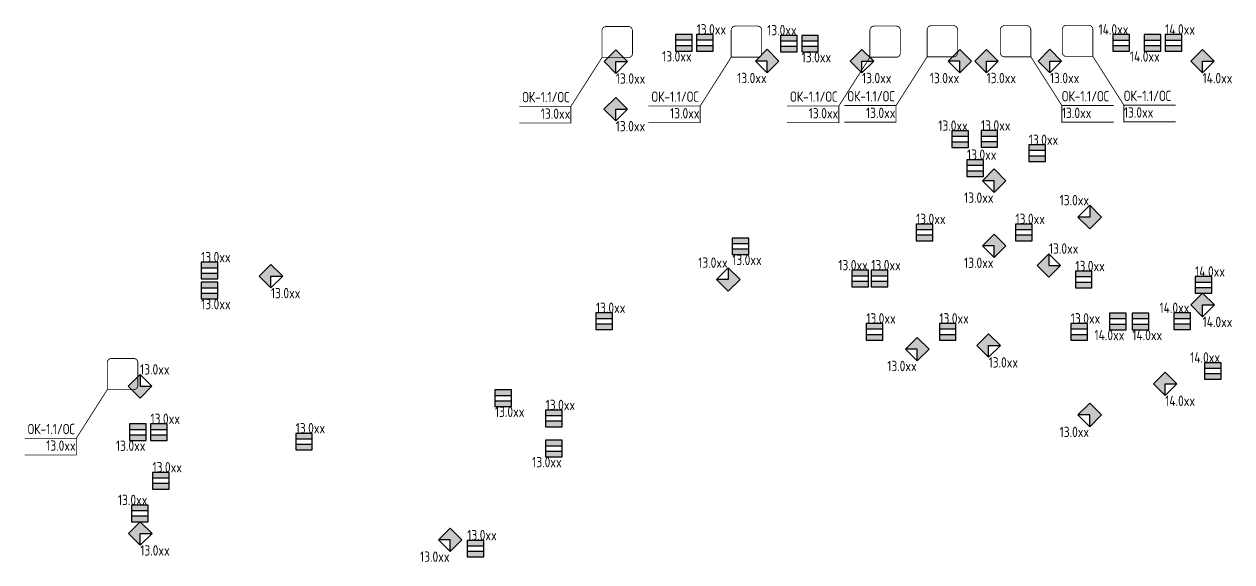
# Model space of a CAD drawing. Header units: millimetres. Extents: x 52233 to 150385, y -35527 to 26631.
# Drawn here: x 52319 to 110458, y 726 to 26631 of the extents above; entities that cross this region are included whole.
import ezdxf

# ---------------------------------------------------------------- set-up
doc = ezdxf.new("R2010")
doc.units = ezdxf.units.MM
doc.layers.add('Охранная сигнализация', color=5, linetype='Continuous')
doc.styles.add('-ISOCPEUR-', font='ISOCPEUR.TTF', dxfattribs={"width": 0.8, "height": 2.5})

# ---------------------------------------------------------------- blocks, each defined once
blk = doc.blocks.new('*U35')
h = blk.add_hatch(color=256)
h.dxf.hatch_style = 1
h.paths.add_polyline_path([(2.83, 0), (5.66, -2.83), (2.83, -2.83), (2.83, -5.66), (0, -2.83)])
for points in [[(2.83, 0), (5.66, -2.83), (2.83, -5.66), (0, -2.83)], [(2.83, -2.83), (5.66, -2.83), (2.83, -5.66), (2.83, -2.83)]]:
    blk.add_lwpolyline(points, close=True)
at = {"style": '-ISOCPEUR-', "width": 0.8}
blk.add_attdef('ADDR', (2.83, -5.66), '', height=2.5, dxfattribs=at)
blk = doc.blocks.new('*U37')
h = blk.add_hatch(color=256)
h.dxf.hatch_style = 1
h.paths.add_polyline_path([(2.83, 0), (5.66, -2.83), (2.83, -2.83), (2.83, -5.66), (0, -2.83)])
for points in [[(2.83, 0), (5.66, -2.83), (2.83, -5.66), (0, -2.83)], [(2.83, -2.83), (5.66, -2.83), (2.83, -5.66), (2.83, -2.83)]]:
    blk.add_lwpolyline(points, close=True)
at = {"style": '-ISOCPEUR-', "width": 0.8}
blk.add_attdef('ADDR', (2.83, -5.66), '', height=2.5, dxfattribs=at)
blk = doc.blocks.new('*U36')
h = blk.add_hatch(color=256)
h.dxf.hatch_style = 1
h.paths.add_polyline_path([(-2.83, 0), (-5.66, -2.83), (-2.83, -2.83), (-2.83, -5.66), (0, -2.83)])
for points in [[(-2.83, 0), (-5.66, -2.83), (-2.83, -5.66), (0, -2.83)], [(-2.83, -2.83), (-5.66, -2.83), (-2.83, -5.66), (-2.83, -2.83)]]:
    blk.add_lwpolyline(points, close=True)
at = {"style": '-ISOCPEUR-', "width": 0.8}
blk.add_attdef('ADDR', (-2.83, -5.66), '', height=2.5, dxfattribs=at)
blk = doc.blocks.new('*U34')
h = blk.add_hatch(color=256)
h.dxf.hatch_style = 1
h.paths.add_polyline_path([(-2.83, 0), (-5.66, -2.83), (-2.83, -2.83), (-2.83, -5.66), (0, -2.83)])
for points in [[(-2.83, 0), (-5.66, -2.83), (-2.83, -5.66), (0, -2.83)], [(-2.83, -2.83), (-5.66, -2.83), (-2.83, -5.66), (-2.83, -2.83)]]:
    blk.add_lwpolyline(points, close=True)
at = {"style": '-ISOCPEUR-', "width": 0.8}
blk.add_attdef('ADDR', (-2.83, -5.66), '', height=2.5, dxfattribs=at)
blk = doc.blocks.new('*U33')
h = blk.add_hatch(color=256)
h.dxf.hatch_style = 1
h.paths.add_polyline_path([(-2.83, 0), (-5.66, 2.83), (-2.83, 2.83), (-2.83, 5.66), (0, 2.83)])
for points in [[(-2.83, 0), (-5.66, 2.83), (-2.83, 5.66), (0, 2.83)], [(-2.83, 2.83), (-5.66, 2.83), (-2.83, 5.66), (-2.83, 2.83)]]:
    blk.add_lwpolyline(points, close=True)
at = {"style": '-ISOCPEUR-', "width": 0.8}
blk.add_attdef('ADDR', (-2.83, 5.66), '', height=2.5, dxfattribs=at)
blk = doc.blocks.new('*U38')
h = blk.add_hatch(color=256)
h.dxf.hatch_style = 1
h.paths.add_polyline_path([(2.83, 0), (5.66, -2.83), (2.83, -2.83), (2.83, -5.66), (0, -2.83)])
for points in [[(2.83, 0), (5.66, -2.83), (2.83, -5.66), (0, -2.83)], [(2.83, -2.83), (5.66, -2.83), (2.83, -5.66), (2.83, -2.83)]]:
    blk.add_lwpolyline(points, close=True)
at = {"style": '-ISOCPEUR-', "width": 0.8}
blk.add_attdef('ADDR', (2.83, -5.66), '', height=2.5, dxfattribs=at)
blk = doc.blocks.new('*U32')
h = blk.add_hatch(color=256)
h.dxf.hatch_style = 1
h.paths.add_polyline_path([(2.83, 0), (5.66, 2.83), (2.83, 2.83), (2.83, 5.66), (0, 2.83)])
for points in [[(2.83, 0), (5.66, 2.83), (2.83, 5.66), (0, 2.83)], [(2.83, 2.83), (5.66, 2.83), (2.83, 5.66), (2.83, 2.83)]]:
    blk.add_lwpolyline(points, close=True)
at = {"style": '-ISOCPEUR-', "width": 0.8}
blk.add_attdef('ADDR', (2.83, 5.66), '', height=2.5, dxfattribs=at)
blk = doc.blocks.new('*U42')
h = blk.add_hatch(color=256)
h.dxf.hatch_style = 1
h.paths.add_polyline_path([(-2.83, 0), (-5.66, -2.83), (-2.83, -2.83), (-2.83, -5.66), (0, -2.83)])
for points in [[(-2.83, 0), (-5.66, -2.83), (-2.83, -5.66), (0, -2.83)], [(-2.83, -2.83), (-5.66, -2.83), (-2.83, -5.66), (-2.83, -2.83)]]:
    blk.add_lwpolyline(points, close=True)
at = {"style": '-ISOCPEUR-', "width": 0.8}
blk.add_attdef('ADDR', (-2.83, -5.66), '', height=2.5, dxfattribs=at)
blk = doc.blocks.new('*U40')
h = blk.add_hatch(color=256)
h.dxf.hatch_style = 1
h.paths.add_polyline_path([(2.83, 0), (5.66, 2.83), (2.83, 2.83), (2.83, 5.66), (0, 2.83)])
for points in [[(2.83, 0), (5.66, 2.83), (2.83, 5.66), (0, 2.83)], [(2.83, 2.83), (5.66, 2.83), (2.83, 5.66), (2.83, 2.83)]]:
    blk.add_lwpolyline(points, close=True)
at = {"style": '-ISOCPEUR-', "width": 0.8}
blk.add_attdef('ADDR', (2.83, 5.66), '', height=2.5, dxfattribs=at)
blk = doc.blocks.new('*U16')
h = blk.add_hatch(color=256)
h.dxf.hatch_style = 1
h.paths.add_polyline_path([(0, 1.3), (0, 0), (4, 0), (4, 1.3)])
h.paths.add_polyline_path([(0, 4), (0, 2.7), (4, 2.7), (4, 4)])
for points in [[(0, 0), (4, 0), (4, 4), (0, 4)], [(0, 2.7), (4, 2.7), (4, 4), (0, 4)], [(0, 0), (4, 0), (4, 1.3), (0, 1.3)]]:
    blk.add_lwpolyline(points, close=True)
at = {"style": '-ISOCPEUR-', "width": 0.8}
blk.add_attdef('ADDR', (0, 4), '', height=2.5, dxfattribs=at)
blk = doc.blocks.new('*U17')
h = blk.add_hatch(color=256)
h.dxf.hatch_style = 1
h.paths.add_polyline_path([(-4, 1.3), (-4, 0), (0, 0), (0, 1.3)])
h.paths.add_polyline_path([(-4, 4), (-4, 2.7), (0, 2.7), (0, 4)])
for points in [[(-4, 0), (0, 0), (0, 4), (-4, 4)], [(-4, 2.7), (0, 2.7), (0, 4), (-4, 4)], [(-4, 0), (0, 0), (0, 1.3), (-4, 1.3)]]:
    blk.add_lwpolyline(points, close=True)
at = {"style": '-ISOCPEUR-', "width": 0.8}
blk.add_attdef('ADDR', (0, 4), '', height=2.5, dxfattribs=at)
blk = doc.blocks.new('*U19')
h = blk.add_hatch(color=256)
h.dxf.hatch_style = 1
h.paths.add_polyline_path([(-4, 1.3), (-4, 0), (0, 0), (0, 1.3)])
h.paths.add_polyline_path([(-4, 4), (-4, 2.7), (0, 2.7), (0, 4)])
for points in [[(-4, 0), (0, 0), (0, 4), (-4, 4)], [(-4, 2.7), (0, 2.7), (0, 4), (-4, 4)], [(-4, 0), (0, 0), (0, 1.3), (-4, 1.3)]]:
    blk.add_lwpolyline(points, close=True)
at = {"style": '-ISOCPEUR-', "width": 0.8}
blk.add_attdef('ADDR', (0, 4), '', height=2.5, dxfattribs=at)
blk = doc.blocks.new('*U20')
h = blk.add_hatch(color=256)
h.dxf.hatch_style = 1
h.paths.add_polyline_path([(-4, -2.7), (-4, -4), (0, -4), (0, -2.7)])
h.paths.add_polyline_path([(-4, 0), (-4, -1.3), (0, -1.3), (0, 0)])
for points in [[(-4, -4), (0, -4), (0, 0), (-4, 0)], [(-4, -1.3), (0, -1.3), (0, 0), (-4, 0)], [(-4, -4), (0, -4), (0, -2.7), (-4, -2.7)]]:
    blk.add_lwpolyline(points, close=True)
at = {"style": '-ISOCPEUR-', "width": 0.8}
blk.add_attdef('ADDR', (0, -4), '', height=2.5, dxfattribs=at)
blk = doc.blocks.new('*U21')
h = blk.add_hatch(color=256)
h.dxf.hatch_style = 1
h.paths.add_polyline_path([(0, 1.3), (0, 0), (4, 0), (4, 1.3)])
h.paths.add_polyline_path([(0, 4), (0, 2.7), (4, 2.7), (4, 4)])
for points in [[(0, 0), (4, 0), (4, 4), (0, 4)], [(0, 2.7), (4, 2.7), (4, 4), (0, 4)], [(0, 0), (4, 0), (4, 1.3), (0, 1.3)]]:
    blk.add_lwpolyline(points, close=True)
at = {"style": '-ISOCPEUR-', "width": 0.8}
blk.add_attdef('ADDR', (0, 4), '', height=2.5, dxfattribs=at)
blk = doc.blocks.new('*U23')
h = blk.add_hatch(color=256)
h.dxf.hatch_style = 1
h.paths.add_polyline_path([(0, -2.7), (0, -4), (4, -4), (4, -2.7)])
h.paths.add_polyline_path([(0, 0), (0, -1.3), (4, -1.3), (4, 0)])
for points in [[(0, -4), (4, -4), (4, 0), (0, 0)], [(0, -1.3), (4, -1.3), (4, 0), (0, 0)], [(0, -4), (4, -4), (4, -2.7), (0, -2.7)]]:
    blk.add_lwpolyline(points, close=True)
at = {"style": '-ISOCPEUR-', "width": 0.8}
blk.add_attdef('ADDR', (0, -4), '', height=2.5, dxfattribs=at)
blk = doc.blocks.new('*U31')
h = blk.add_hatch(color=256)
h.dxf.hatch_style = 1
h.paths.add_polyline_path([(-4, -2.7), (-4, -4), (0, -4), (0, -2.7)])
h.paths.add_polyline_path([(-4, 0), (-4, -1.3), (0, -1.3), (0, 0)])
for points in [[(-4, -4), (0, -4), (0, 0), (-4, 0)], [(-4, -1.3), (0, -1.3), (0, 0), (-4, 0)], [(-4, -4), (0, -4), (0, -2.7), (-4, -2.7)]]:
    blk.add_lwpolyline(points, close=True)
at = {"style": '-ISOCPEUR-', "width": 0.8}
blk.add_attdef('ADDR', (0, -4), '', height=2.5, dxfattribs=at)
blk = doc.blocks.new('*U22')
h = blk.add_hatch(color=256)
h.dxf.hatch_style = 1
h.paths.add_polyline_path([(0, -2.7), (0, -4), (4, -4), (4, -2.7)])
h.paths.add_polyline_path([(0, 0), (0, -1.3), (4, -1.3), (4, 0)])
for points in [[(0, -4), (4, -4), (4, 0), (0, 0)], [(0, -1.3), (4, -1.3), (4, 0), (0, 0)], [(0, -4), (4, -4), (4, -2.7), (0, -2.7)]]:
    blk.add_lwpolyline(points, close=True)
at = {"style": '-ISOCPEUR-', "width": 0.8}
blk.add_attdef('ADDR', (0, -4), '', height=2.5, dxfattribs=at)
blk = doc.blocks.new('*U29')
h = blk.add_hatch(color=256)
h.dxf.hatch_style = 1
h.paths.add_polyline_path([(0, 1.3), (0, 0), (4, 0), (4, 1.3)])
h.paths.add_polyline_path([(0, 4), (0, 2.7), (4, 2.7), (4, 4)])
for points in [[(0, 0), (4, 0), (4, 4), (0, 4)], [(0, 2.7), (4, 2.7), (4, 4), (0, 4)], [(0, 0), (4, 0), (4, 1.3), (0, 1.3)]]:
    blk.add_lwpolyline(points, close=True)
at = {"style": '-ISOCPEUR-', "width": 0.8}
blk.add_attdef('ADDR', (0, 4), '', height=2.5, dxfattribs=at)
blk = doc.blocks.new('*U27')
h = blk.add_hatch(color=256)
h.dxf.hatch_style = 1
h.paths.add_polyline_path([(-4, 1.3), (-4, 0), (0, 0), (0, 1.3)])
h.paths.add_polyline_path([(-4, 4), (-4, 2.7), (0, 2.7), (0, 4)])
for points in [[(-4, 0), (0, 0), (0, 4), (-4, 4)], [(-4, 2.7), (0, 2.7), (0, 4), (-4, 4)], [(-4, 0), (0, 0), (0, 1.3), (-4, 1.3)]]:
    blk.add_lwpolyline(points, close=True)
at = {"style": '-ISOCPEUR-', "width": 0.8}
blk.add_attdef('ADDR', (0, 4), '', height=2.5, dxfattribs=at)
blk = doc.blocks.new('*U48')
at = {"const_width": 0.2}
blk.add_lwpolyline([(0, 0), (6.34, 0, 0.414214), (7.34, 1), (7.34, 6.5, 0.414214), (6.34, 7.5), (1, 7.5, 0.414214), (0, 6.5)], format="xyb", close=True, dxfattribs=at)
for points in [[(0, 0), (-7.48, -11.75)], [(-7.48, -11.75), (-7.48, -15.75), (-19.92, -15.75)], [(-7.48, -11.75), (-19.92, -11.75)]]:
    blk.add_lwpolyline(points, dxfattribs=at)
at = {"style": '-ISOCPEUR-', "width": 0.8}
for tag, p in [('UIN', (-10.27, -10.75)), ('ADDR', (-10.27, -14.75))]:
    blk.add_attdef(tag, p, '', height=2.5, dxfattribs=at)
blk = doc.blocks.new('*U56')
at = {"const_width": 0.2}
blk.add_lwpolyline([(0, 0), (-6.34, 0, -0.414214), (-7.34, 1), (-7.34, 6.5, -0.414214), (-6.34, 7.5), (-1, 7.5, -0.414214), (0, 6.5)], format="xyb", close=True, dxfattribs=at)
for points in [[(0, 0), (7.48, -11.75)], [(7.48, -11.75), (7.48, -15.75), (19.92, -15.75)], [(7.48, -11.75), (19.92, -11.75)]]:
    blk.add_lwpolyline(points, dxfattribs=at)
at = {"style": '-ISOCPEUR-', "width": 0.8}
for tag, p in [('UIN', (7.48, -10.75)), ('ADDR', (7.48, -14.75))]:
    blk.add_attdef(tag, p, '', height=2.5, dxfattribs=at)
blk = doc.blocks.new('*U25')
h = blk.add_hatch(color=256)
h.dxf.hatch_style = 1
h.paths.add_polyline_path([(0, 1.3), (0, 0), (4, 0), (4, 1.3)])
h.paths.add_polyline_path([(0, 4), (0, 2.7), (4, 2.7), (4, 4)])
for points in [[(0, 0), (4, 0), (4, 4), (0, 4)], [(0, 2.7), (4, 2.7), (4, 4), (0, 4)], [(0, 0), (4, 0), (4, 1.3), (0, 1.3)]]:
    blk.add_lwpolyline(points, close=True)
at = {"style": '-ISOCPEUR-', "width": 0.8}
blk.add_attdef('ADDR', (0, 4), '', height=2.5, dxfattribs=at)
blk = doc.blocks.new('*U41')
h = blk.add_hatch(color=256)
h.dxf.hatch_style = 1
h.paths.add_polyline_path([(-2.83, 0), (-5.66, 2.83), (-2.83, 2.83), (-2.83, 5.66), (0, 2.83)])
for points in [[(-2.83, 0), (-5.66, 2.83), (-2.83, 5.66), (0, 2.83)], [(-2.83, 2.83), (-5.66, 2.83), (-2.83, 5.66), (-2.83, 2.83)]]:
    blk.add_lwpolyline(points, close=True)
at = {"style": '-ISOCPEUR-', "width": 0.8}
blk.add_attdef('ADDR', (-2.83, 5.66), '', height=2.5, dxfattribs=at)
blk = doc.blocks.new('*U18')
h = blk.add_hatch(color=256)
h.dxf.hatch_style = 1
h.paths.add_polyline_path([(0, -2.7), (0, -4), (4, -4), (4, -2.7)])
h.paths.add_polyline_path([(0, 0), (0, -1.3), (4, -1.3), (4, 0)])
for points in [[(0, -4), (4, -4), (4, 0), (0, 0)], [(0, -1.3), (4, -1.3), (4, 0), (0, 0)], [(0, -4), (4, -4), (4, -2.7), (0, -2.7)]]:
    blk.add_lwpolyline(points, close=True)
at = {"style": '-ISOCPEUR-', "width": 0.8}
blk.add_attdef('ADDR', (0, -4), '', height=2.5, dxfattribs=at)

msp = doc.modelspace()

# ---------------------------------------------------------------- block references
at = {"layer": 'Охранная сигнализация'}
ref = msp.add_blockref('*U48', (80134, 25017), dxfattribs=dict(at, xscale=200, yscale=200, zscale=200))
ref.add_attrib('UIN', 'ОК-1.1/ОС', (76298, 22867), dxfattribs={"layer": '0', "height": 500, "style": '-ISOCPEUR-', "width": 0.8})
ref.add_attrib('ADDR', '13.0xx', (77189, 22067), dxfattribs={"layer": '0', "height": 500, "style": '-ISOCPEUR-', "width": 0.8})
ref = msp.add_blockref('*U48', (86358, 25037), dxfattribs=dict(at, xscale=200, yscale=200, zscale=200))
ref.add_attrib('UIN', 'ОК-1.1/ОС', (82521, 22887), dxfattribs={"layer": '0', "height": 500, "style": '-ISOCPEUR-', "width": 0.8})
ref.add_attrib('ADDR', '13.0xx', (83412, 22087), dxfattribs={"layer": '0', "height": 500, "style": '-ISOCPEUR-', "width": 0.8})
at = {"layer": 'Охранная сигнализация', "xscale": 200, "yscale": 200, "zscale": 200}
for name, p, values in [('*U21', (84692, 25329), {'ADDR': '13.0xx'}), ('*U56', (100780, 25057), {'UIN': 'ОК-1.1/ОС', 'ADDR': '13.0xx'}), ('*U56', (103764, 25077), {'UIN': 'ОК-1.1/ОС', 'ADDR': '13.0xx'}), ('*U21', (107246, 25324), {'ADDR': '14.0xx'}), ('*U16', (98382, 20701), {'ADDR': '13.0xx'}), ('*U16', (100680, 20012), {'ADDR': '13.0xx'}), ('*U16', (97707, 19293), {'ADDR': '13.0xx'}), ('*U16', (95256, 16197), {'ADDR': '13.0xx'}), ('*U16', (100041, 16197), {'ADDR': '13.0xx'}), ('*U32', (101084, 14437), {'ADDR': '13.0xx'}), ('*U21', (60839, 14356), {'ADDR': '13.0xx'}), ('*U16', (93101, 13971), {'ADDR': '13.0xx'}), ('*U16', (102924, 13928), {'ADDR': '13.0xx'}), ('*U16', (108691, 13667), {'ADDR': '14.0xx'}), ('*U25', (79844, 11915), {'ADDR': '13.0xx'}), ('*U16', (92857, 11405), {'ADDR': '13.0xx'}), ('*U16', (96377, 11405), {'ADDR': '13.0xx'}), ('*U16', (102703, 11405), {'ADDR': '13.0xx'}), ('*U40', (57332, 8617), {'ADDR': '13.0xx'}), ('*U21', (77424, 7236), {'ADDR': '13.0xx'}), ('*U21', (58400, 6570), {'ADDR': '13.0xx'}), ('*U16', (65390, 6117), {'ADDR': '13.0xx'}), ('*U29', (58497, 4235), {'ADDR': '13.0xx'}), ('*U21', (73649, 962), {'ADDR': '13.0xx'})]:
    msp.add_blockref(name, p, dxfattribs=at).add_auto_attribs(values)
at = {"layer": 'Охранная сигнализация'}
ref = msp.add_blockref('*U19', (89536, 25290), dxfattribs=dict(at, xscale=200, yscale=200, zscale=200))
ref.add_attrib('ADDR', '13.0xx', (88087, 26090), dxfattribs={"layer": '0', "height": 500, "style": '-ISOCPEUR-', "width": 0.8})
ref = msp.add_blockref('*U48', (93034, 25037), dxfattribs=dict(at, xscale=200, yscale=200, zscale=200))
ref.add_attrib('UIN', 'ОК-1.1/ОС', (89197, 22887), dxfattribs={"layer": '0', "height": 500, "style": '-ISOCPEUR-', "width": 0.8})
ref.add_attrib('ADDR', '13.0xx', (90088, 22087), dxfattribs={"layer": '0', "height": 500, "style": '-ISOCPEUR-', "width": 0.8})
ref = msp.add_blockref('*U48', (95789, 25057), dxfattribs=dict(at, xscale=200, yscale=200, zscale=200))
ref.add_attrib('UIN', 'ОК-1.1/ОС', (91953, 22907), dxfattribs={"layer": '0', "height": 500, "style": '-ISOCPEUR-', "width": 0.8})
ref.add_attrib('ADDR', '13.0xx', (92844, 22107), dxfattribs={"layer": '0', "height": 500, "style": '-ISOCPEUR-', "width": 0.8})
ref = msp.add_blockref('*U19', (105525, 25324), dxfattribs=dict(at, xscale=200, yscale=200, zscale=200))
ref.add_attrib('ADDR', '14.0xx', (104040, 26124), dxfattribs={"layer": '0', "height": 500, "style": '-ISOCPEUR-', "width": 0.8})
ref = msp.add_blockref('*U31', (84478, 26129), dxfattribs=dict(at, xscale=200, yscale=200, zscale=200))
ref.add_attrib('ADDR', '13.0xx', (83030, 24829), dxfattribs={"layer": '0', "height": 500, "style": '-ISOCPEUR-', "width": 0.8})
ref = msp.add_blockref('*U23', (89749, 26090), dxfattribs=dict(at, xscale=200, yscale=200, zscale=200))
ref.add_attrib('ADDR', '13.0xx', (89749, 24790), dxfattribs={"layer": '0', "height": 500, "style": '-ISOCPEUR-', "width": 0.8})
ref = msp.add_blockref('*U20', (107033, 26124), dxfattribs=dict(at, xscale=200, yscale=200, zscale=200))
ref.add_attrib('ADDR', '14.0xx', (105548, 24824), dxfattribs={"layer": '0', "height": 500, "style": '-ISOCPEUR-', "width": 0.8})
ref = msp.add_blockref('*U38', (80237, 25391), dxfattribs=dict(at, xscale=200, yscale=200, zscale=200))
ref.add_attrib('ADDR', '13.0xx', (80803, 23760), dxfattribs={"layer": '0', "height": 500, "style": '-ISOCPEUR-', "width": 0.8})
ref = msp.add_blockref('*U42', (88657, 25417), dxfattribs=dict(at, xscale=200, yscale=200, zscale=200))
ref.add_attrib('ADDR', '13.0xx', (86642, 23786), dxfattribs={"layer": '0', "height": 500, "style": '-ISOCPEUR-', "width": 0.8})
ref = msp.add_blockref('*U38', (92087, 25415), dxfattribs=dict(at, xscale=200, yscale=200, zscale=200))
ref.add_attrib('ADDR', '13.0xx', (92652, 23784), dxfattribs={"layer": '0', "height": 500, "style": '-ISOCPEUR-', "width": 0.8})
ref = msp.add_blockref('*U36', (97930, 25415), dxfattribs=dict(at, xscale=200, yscale=200, zscale=200))
ref.add_attrib('ADDR', '13.0xx', (95915, 23784), dxfattribs={"layer": '0', "height": 500, "style": '-ISOCPEUR-', "width": 0.8})
ref = msp.add_blockref('*U37', (98084, 25415), dxfattribs=dict(at, xscale=200, yscale=200, zscale=200))
ref.add_attrib('ADDR', '13.0xx', (98649, 23784), dxfattribs={"layer": '0', "height": 500, "style": '-ISOCPEUR-', "width": 0.8})
ref = msp.add_blockref('*U35', (101132, 25417), dxfattribs=dict(at, xscale=200, yscale=200, zscale=200))
ref.add_attrib('ADDR', '13.0xx', (101697, 23786), dxfattribs={"layer": '0', "height": 500, "style": '-ISOCPEUR-', "width": 0.8})
ref = msp.add_blockref('*U38', (108482, 25413), dxfattribs=dict(at, xscale=200, yscale=200, zscale=200))
ref.add_attrib('ADDR', '14.0xx', (109047, 23781), dxfattribs={"layer": '0', "height": 500, "style": '-ISOCPEUR-', "width": 0.8})
ref = msp.add_blockref('*U38', (80232, 23099), dxfattribs=dict(at, xscale=200, yscale=200, zscale=200))
ref.add_attrib('ADDR', '13.0xx', (80797, 21467), dxfattribs={"layer": '0', "height": 500, "style": '-ISOCPEUR-', "width": 0.8})
ref = msp.add_blockref('*U17', (97773, 20691), dxfattribs=dict(at, xscale=200, yscale=200, zscale=200))
ref.add_attrib('ADDR', '13.0xx', (96325, 21491), dxfattribs={"layer": '0', "height": 500, "style": '-ISOCPEUR-', "width": 0.8})
ref = msp.add_blockref('*U34', (99580, 19652), dxfattribs=dict(at, xscale=200, yscale=200, zscale=200))
ref.add_attrib('ADDR', '13.0xx', (97565, 18021), dxfattribs={"layer": '0', "height": 500, "style": '-ISOCPEUR-', "width": 0.8})
ref = msp.add_blockref('*U33', (104182, 16771), dxfattribs=dict(at, xscale=200, yscale=200, zscale=200))
ref.add_attrib('ADDR', '13.0xx', (102167, 17902), dxfattribs={"layer": '0', "height": 500, "style": '-ISOCPEUR-', "width": 0.8})
ref = msp.add_blockref('*U23', (86404, 16325), dxfattribs=dict(at, xscale=200, yscale=200, zscale=200))
ref.add_attrib('ADDR', '13.0xx', (86404, 15025), dxfattribs={"layer": '0', "height": 500, "style": '-ISOCPEUR-', "width": 0.8})
ref = msp.add_blockref('*U36', (99580, 16517), dxfattribs=dict(at, xscale=200, yscale=200, zscale=200))
ref.add_attrib('ADDR', '13.0xx', (97565, 14886), dxfattribs={"layer": '0', "height": 500, "style": '-ISOCPEUR-', "width": 0.8})
ref = msp.add_blockref('*U41', (86782, 13759), dxfattribs=dict(at, xscale=200, yscale=200, zscale=200))
ref.add_attrib('ADDR', '13.0xx', (84767, 14890), dxfattribs={"layer": '0', "height": 500, "style": '-ISOCPEUR-', "width": 0.8})
ref = msp.add_blockref('*U17', (92962, 13971), dxfattribs=dict(at, xscale=200, yscale=200, zscale=200))
ref.add_attrib('ADDR', '13.0xx', (91513, 14771), dxfattribs={"layer": '0', "height": 500, "style": '-ISOCPEUR-', "width": 0.8})
ref = msp.add_blockref('*U38', (63632, 15055), dxfattribs=dict(at, xscale=200, yscale=200, zscale=200))
ref.add_attrib('ADDR', '13.0xx', (64197, 13423), dxfattribs={"layer": '0', "height": 500, "style": '-ISOCPEUR-', "width": 0.8})
ref = msp.add_blockref('*U22', (60839, 14194), dxfattribs=dict(at, xscale=200, yscale=200, zscale=200))
ref.add_attrib('ADDR', '13.0xx', (60839, 12894), dxfattribs={"layer": '0', "height": 500, "style": '-ISOCPEUR-', "width": 0.8})
ref = msp.add_blockref('*U35', (108484, 13667), dxfattribs=dict(at, xscale=200, yscale=200, zscale=200))
ref.add_attrib('ADDR', '14.0xx', (109049, 12036), dxfattribs={"layer": '0', "height": 500, "style": '-ISOCPEUR-', "width": 0.8})
ref = msp.add_blockref('*U17', (108461, 11917), dxfattribs=dict(at, xscale=200, yscale=200, zscale=200))
ref.add_attrib('ADDR', '14.0xx', (106976, 12717), dxfattribs={"layer": '0', "height": 500, "style": '-ISOCPEUR-', "width": 0.8})
ref = msp.add_blockref('*U20', (105366, 12702), dxfattribs=dict(at, xscale=200, yscale=200, zscale=200))
ref.add_attrib('ADDR', '14.0xx', (103845, 11402), dxfattribs={"layer": '0', "height": 500, "style": '-ISOCPEUR-', "width": 0.8})
ref = msp.add_blockref('*U18', (105666, 12702), dxfattribs=dict(at, xscale=200, yscale=200, zscale=200))
ref.add_attrib('ADDR', '14.0xx', (105666, 11402), dxfattribs={"layer": '0', "height": 500, "style": '-ISOCPEUR-', "width": 0.8})
ref = msp.add_blockref('*U38', (98182, 11717), dxfattribs=dict(at, xscale=200, yscale=200, zscale=200))
ref.add_attrib('ADDR', '13.0xx', (98747, 10086), dxfattribs={"layer": '0', "height": 500, "style": '-ISOCPEUR-', "width": 0.8})
ref = msp.add_blockref('*U42', (95882, 11542), dxfattribs=dict(at, xscale=200, yscale=200, zscale=200))
ref.add_attrib('ADDR', '13.0xx', (93867, 9911), dxfattribs={"layer": '0', "height": 500, "style": '-ISOCPEUR-', "width": 0.8})
ref = msp.add_blockref('*U48', (56323, 9025), dxfattribs=dict(at, xscale=200, yscale=200, zscale=200))
ref.add_attrib('UIN', 'ОК-1.1/ОС', (52487, 6876), dxfattribs={"layer": '0', "height": 500, "style": '-ISOCPEUR-', "width": 0.8})
ref.add_attrib('ADDR', '13.0xx', (53378, 6076), dxfattribs={"layer": '0', "height": 500, "style": '-ISOCPEUR-', "width": 0.8})
ref = msp.add_blockref('*U17', (109937, 9521), dxfattribs=dict(at, xscale=200, yscale=200, zscale=200))
ref.add_attrib('ADDR', '14.0xx', (108452, 10321), dxfattribs={"layer": '0', "height": 500, "style": '-ISOCPEUR-', "width": 0.8})
ref = msp.add_blockref('*U38', (106684, 9867), dxfattribs=dict(at, xscale=200, yscale=200, zscale=200))
ref.add_attrib('ADDR', '14.0xx', (107249, 8236), dxfattribs={"layer": '0', "height": 500, "style": '-ISOCPEUR-', "width": 0.8})
ref = msp.add_blockref('*U23', (74983, 9007), dxfattribs=dict(at, xscale=200, yscale=200, zscale=200))
ref.add_attrib('ADDR', '13.0xx', (74983, 7707), dxfattribs={"layer": '0', "height": 500, "style": '-ISOCPEUR-', "width": 0.8})
ref = msp.add_blockref('*U42', (104182, 8367), dxfattribs=dict(at, xscale=200, yscale=200, zscale=200))
ref.add_attrib('ADDR', '13.0xx', (102167, 6736), dxfattribs={"layer": '0', "height": 500, "style": '-ISOCPEUR-', "width": 0.8})
ref = msp.add_blockref('*U20', (58186, 7370), dxfattribs=dict(at, xscale=200, yscale=200, zscale=200))
ref.add_attrib('ADDR', '13.0xx', (56738, 6070), dxfattribs={"layer": '0', "height": 500, "style": '-ISOCPEUR-', "width": 0.8})
ref = msp.add_blockref('*U20', (78224, 6581), dxfattribs=dict(at, xscale=200, yscale=200, zscale=200))
ref.add_attrib('ADDR', '13.0xx', (76776, 5281), dxfattribs={"layer": '0', "height": 500, "style": '-ISOCPEUR-', "width": 0.8})
ref = msp.add_blockref('*U27', (58282, 2660), dxfattribs=dict(at, xscale=200, yscale=200, zscale=200))
ref.add_attrib('ADDR', '13.0xx', (56833, 3460), dxfattribs={"layer": '0', "height": 500, "style": '-ISOCPEUR-', "width": 0.8})
ref = msp.add_blockref('*U38', (57342, 2660), dxfattribs=dict(at, xscale=200, yscale=200, zscale=200))
ref.add_attrib('ADDR', '13.0xx', (57907, 1028), dxfattribs={"layer": '0', "height": 500, "style": '-ISOCPEUR-', "width": 0.8})
ref = msp.add_blockref('*U42', (73391, 2357), dxfattribs=dict(at, xscale=200, yscale=200, zscale=200))
ref.add_attrib('ADDR', '13.0xx', (71377, 726), dxfattribs={"layer": '0', "height": 500, "style": '-ISOCPEUR-', "width": 0.8})

doc.saveas('drawing.dxf')
